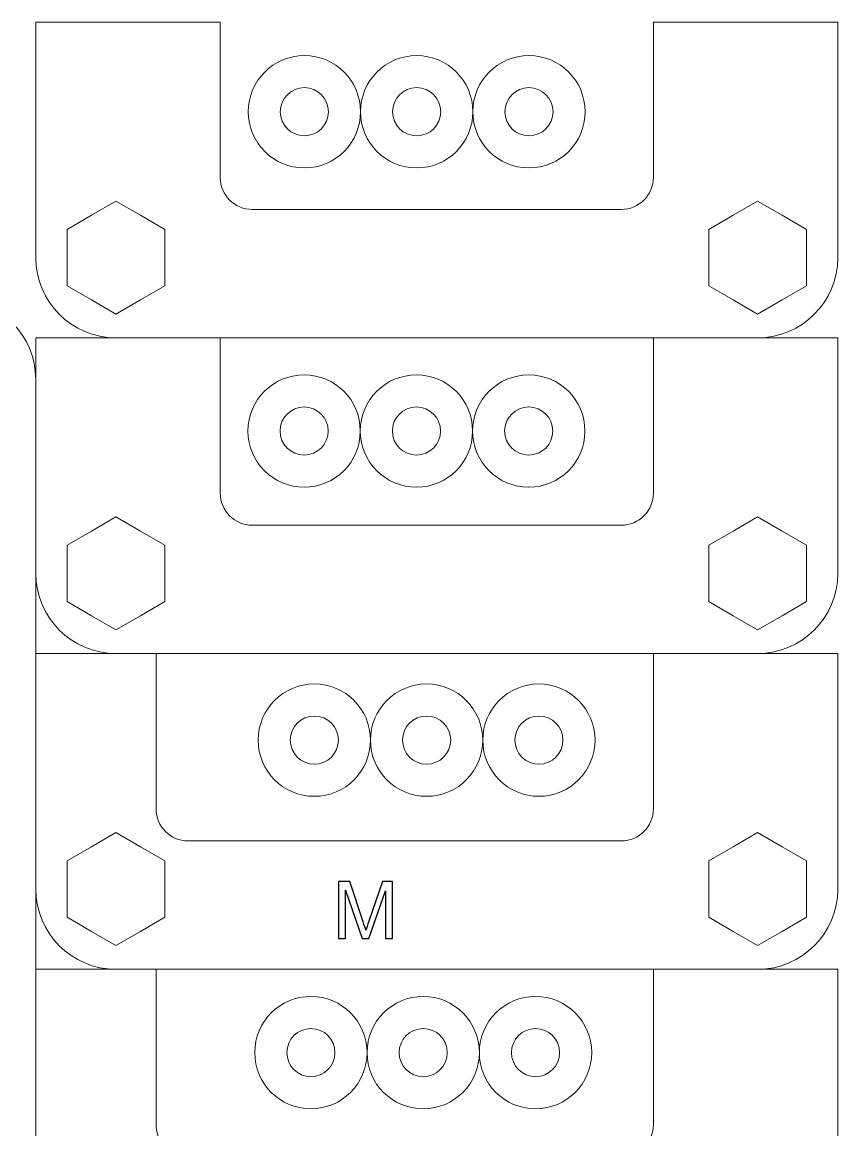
# Model space of a CAD drawing. Header units: millimetres. Extents: x -93 to 57, y 25 to 143.
# Drawn here: x 6.4 to 57.3, y 74 to 143.1 of the extents above; entities that cross this region are included whole.
import ezdxf

# ---------------------------------------------------------------- set-up
doc = ezdxf.new("R2010")
doc.units = ezdxf.units.MM
doc.header["$MEASUREMENT"] = 0
doc.layers.add('Layer 1', color=7, linetype='Continuous')

msp = doc.modelspace()

# ---------------------------------------------------------------- linework, layer by layer
at = {"layer": 'Layer 1', "color": 250, "lineweight": 20}
for points, knots in [([(18.7811, 133.4015), (18.7811, 133.4015), (18.7811, 143.0745), (18.7811, 143.0745), (18.7811, 143.0745), (18.7811, 143.0745), (7.2823, 143.0745), (7.2823, 143.0745), (7.2823, 143.0745), (7.2823, 143.0745), (7.2822, 143.0745), (7.2822, 143.0745), (7.2822, 143.0745), (7.2822, 143.0745), (7.2822, 128.4003), (7.2822, 128.4003), (7.2822, 128.4003), (7.2822, 125.65), (9.5324, 123.4), (12.2824, 123.4), (12.2824, 123.4), (12.2824, 123.4), (52.282, 123.4), (52.282, 123.4), (52.282, 123.4), (55.0319, 123.4), (57.2822, 125.6502), (57.2822, 128.4003), (57.2822, 128.4003), (57.2822, 128.4003), (57.2822, 143.0745), (57.2822, 143.0745), (57.2822, 143.0745), (57.2822, 143.0745), (45.7811, 143.0745), (45.7811, 143.0745), (45.7811, 143.0745), (45.7811, 143.0745), (45.7811, 133.4015), (45.7811, 133.4015), (45.7811, 133.4015), (45.7811, 133.4015), (45.7811, 133.4015), (45.7811, 133.4015), (45.7811, 133.4015), (45.7811, 132.2969), (44.8857, 131.4015), (43.7812, 131.4015), (43.7812, 131.4015), (43.7812, 131.4015), (22.7811, 131.4015), (22.7811, 131.4015), (22.7811, 131.4015), (22.7811, 131.4015), (20.781, 131.4015), (20.781, 131.4015), (20.781, 131.4015), (19.6765, 131.4015), (18.7811, 132.2969), (18.7811, 133.4015), (18.7811, 133.4015), (18.7811, 133.4015), (18.7811, 133.4015), (18.7811, 133.4015)], [0, 0, 0, 0, 0.0588235, 0.0588235, 0.0588235, 0.0588235, 0.1176471, 0.1176471, 0.1176471, 0.1176471, 0.1764706, 0.1764706, 0.1764706, 0.1764706, 0.2352941, 0.2352941, 0.2352941, 0.2352941, 0.2941176, 0.2941176, 0.2941176, 0.2941176, 0.3529412, 0.3529412, 0.3529412, 0.3529412, 0.4117647, 0.4117647, 0.4117647, 0.4117647, 0.4705882, 0.4705882, 0.4705882, 0.4705882, 0.5294118, 0.5294118, 0.5294118, 0.5294118, 0.5882353, 0.5882353, 0.5882353, 0.5882353, 0.6470588, 0.6470588, 0.6470588, 0.6470588, 0.7058824, 0.7058824, 0.7058824, 0.7058824, 0.7647059, 0.7647059, 0.7647059, 0.7647059, 0.8235294, 0.8235294, 0.8235294, 0.8235294, 0.8823529, 0.8823529, 0.8823529, 0.8823529, 1, 1, 1, 1]), ([(24.0279, 140.9925), (25.961, 140.9925), (27.5279, 139.4255), (27.5279, 137.4925), (27.5279, 137.4925), (27.5279, 135.5595), (25.961, 133.9925), (24.0279, 133.9925), (24.0279, 133.9925), (22.0948, 133.9925), (20.5279, 135.5595), (20.5279, 137.4925), (20.5279, 137.4925), (20.5279, 139.4255), (22.0948, 140.9925), (24.0279, 140.9925)], [0, 0, 0, 0, 0.2, 0.2, 0.2, 0.2, 0.4, 0.4, 0.4, 0.4, 0.6, 0.6, 0.6, 0.6, 1, 1, 1, 1]), ([(31.0279, 140.9925), (32.961, 140.9925), (34.5279, 139.4255), (34.5279, 137.4925), (34.5279, 137.4925), (34.5279, 135.5595), (32.961, 133.9925), (31.0279, 133.9925), (31.0279, 133.9925), (29.0948, 133.9925), (27.5279, 135.5595), (27.5279, 137.4925), (27.5279, 137.4925), (27.5279, 139.4255), (29.0948, 140.9925), (31.0279, 140.9925)], [0, 0, 0, 0, 0.2, 0.2, 0.2, 0.2, 0.4, 0.4, 0.4, 0.4, 0.6, 0.6, 0.6, 0.6, 1, 1, 1, 1]), ([(38.0279, 140.9925), (39.961, 140.9925), (41.5279, 139.4255), (41.5279, 137.4925), (41.5279, 137.4925), (41.5279, 135.5595), (39.961, 133.9925), (38.0279, 133.9925), (38.0279, 133.9925), (36.0948, 133.9925), (34.5279, 135.5595), (34.5279, 137.4925), (34.5279, 137.4925), (34.5279, 139.4255), (36.0948, 140.9925), (38.0279, 140.9925)], [0, 0, 0, 0, 0.2, 0.2, 0.2, 0.2, 0.4, 0.4, 0.4, 0.4, 0.6, 0.6, 0.6, 0.6, 1, 1, 1, 1]), ([(24.0279, 138.9925), (24.8563, 138.9925), (25.5279, 138.3209), (25.5279, 137.4925), (25.5279, 137.4925), (25.5279, 136.6641), (24.8563, 135.9925), (24.0279, 135.9925), (24.0279, 135.9925), (23.1995, 135.9925), (22.5279, 136.6641), (22.5279, 137.4925), (22.5279, 137.4925), (22.5279, 138.3209), (23.1995, 138.9925), (24.0279, 138.9925)], [0, 0, 0, 0, 0.2, 0.2, 0.2, 0.2, 0.4, 0.4, 0.4, 0.4, 0.6, 0.6, 0.6, 0.6, 1, 1, 1, 1]), ([(31.0279, 138.9925), (31.8563, 138.9925), (32.5279, 138.3209), (32.5279, 137.4925), (32.5279, 137.4925), (32.5279, 136.6641), (31.8563, 135.9925), (31.0279, 135.9925), (31.0279, 135.9925), (30.1995, 135.9925), (29.5279, 136.6641), (29.5279, 137.4925), (29.5279, 137.4925), (29.5279, 138.3209), (30.1995, 138.9925), (31.0279, 138.9925)], [0, 0, 0, 0, 0.2, 0.2, 0.2, 0.2, 0.4, 0.4, 0.4, 0.4, 0.6, 0.6, 0.6, 0.6, 1, 1, 1, 1]), ([(38.0279, 138.9925), (38.8563, 138.9925), (39.5279, 138.3209), (39.5279, 137.4925), (39.5279, 137.4925), (39.5279, 136.6641), (38.8563, 135.9925), (38.0279, 135.9925), (38.0279, 135.9925), (37.1995, 135.9925), (36.5279, 136.6641), (36.5279, 137.4925), (36.5279, 137.4925), (36.5279, 138.3209), (37.1995, 138.9925), (38.0279, 138.9925)], [0, 0, 0, 0, 0.2, 0.2, 0.2, 0.2, 0.4, 0.4, 0.4, 0.4, 0.6, 0.6, 0.6, 0.6, 1, 1, 1, 1]), ([(2.2824, 129.818), (2.2824, 126.6165), (2.282, 125.8159), (2.282, 125.8159), (2.282, 125.8159), (5.0321, 125.8154), (7.2822, 123.5657), (7.2822, 120.8156), (7.2822, 120.8156), (7.2822, 120.8156), (7.2822, 30.8176), (7.2822, 30.8176), (7.2822, 30.8176), (7.2822, 28.0674), (5.032, 25.8173), (2.282, 25.8173), (2.282, 25.8173), (2.282, 25.8173), (-37.7176, 25.8173), (-37.7176, 25.8173), (-37.7176, 25.8173), (-40.4676, 25.8173), (-42.7178, 28.0673), (-42.7178, 30.8176), (-42.7178, 30.8176), (-42.7178, 30.8176), (-42.7178, 120.8156), (-42.7178, 120.8156), (-42.7178, 120.8156), (-42.7178, 123.5659), (-40.4677, 125.8159), (-37.7176, 125.8159), (-37.7176, 125.8159), (-37.638, 125.8159), (-37.7176, 124.5996), (-37.7176, 132.9852), (-37.7176, 132.9852), (-37.7176, 134.5422), (-36.6045, 135.8158), (-35.244, 135.8159), (-35.244, 135.8159), (-35.244, 135.8159), (-0.1911, 135.818), (-0.1911, 135.818), (-0.1911, 135.818), (1.1694, 135.8181), (2.2824, 134.5438), (2.2824, 132.9873), (2.2824, 132.9873), (2.2824, 131.9309), (2.2824, 130.8744), (2.2824, 129.818)], [0, 0, 0, 0, 0.0714286, 0.0714286, 0.0714286, 0.0714286, 0.1428571, 0.1428571, 0.1428571, 0.1428571, 0.2142857, 0.2142857, 0.2142857, 0.2142857, 0.2857143, 0.2857143, 0.2857143, 0.2857143, 0.3571429, 0.3571429, 0.3571429, 0.3571429, 0.4285714, 0.4285714, 0.4285714, 0.4285714, 0.5, 0.5, 0.5, 0.5, 0.5714286, 0.5714286, 0.5714286, 0.5714286, 0.6428571, 0.6428571, 0.6428571, 0.6428571, 0.7142857, 0.7142857, 0.7142857, 0.7142857, 0.7857143, 0.7857143, 0.7857143, 0.7857143, 0.8571429, 0.8571429, 0.8571429, 0.8571429, 1, 1, 1, 1]), ([(12.2823, 131.919), (12.2823, 131.919), (13.8062, 131.0393), (13.8062, 131.0393), (13.8062, 131.0393), (13.8062, 131.0393), (15.3299, 130.1595), (15.3299, 130.1595), (15.3299, 130.1595), (15.3299, 130.1595), (15.3299, 128.4), (15.3299, 128.4), (15.3299, 128.4), (15.3299, 128.4), (15.3299, 126.6405), (15.3299, 126.6405), (15.3299, 126.6405), (15.3299, 126.6405), (13.8062, 125.7607), (13.8062, 125.7607), (13.8062, 125.7607), (13.8062, 125.7607), (12.2823, 124.881), (12.2823, 124.881), (12.2823, 124.881), (12.2823, 124.881), (10.7584, 125.7607), (10.7584, 125.7607), (10.7584, 125.7607), (10.7584, 125.7607), (9.2347, 126.6405), (9.2347, 126.6405), (9.2347, 126.6405), (9.2347, 126.6405), (9.2347, 128.4), (9.2347, 128.4), (9.2347, 128.4), (9.2347, 128.4), (9.2347, 130.1595), (9.2347, 130.1595), (9.2347, 130.1595), (9.2347, 130.1595), (10.7584, 131.0393), (10.7584, 131.0393), (10.7584, 131.0393), (10.7584, 131.0393), (12.2823, 131.919), (12.2823, 131.919)], [0, 0, 0, 0, 0.0769231, 0.0769231, 0.0769231, 0.0769231, 0.1538462, 0.1538462, 0.1538462, 0.1538462, 0.2307692, 0.2307692, 0.2307692, 0.2307692, 0.3076923, 0.3076923, 0.3076923, 0.3076923, 0.3846154, 0.3846154, 0.3846154, 0.3846154, 0.4615385, 0.4615385, 0.4615385, 0.4615385, 0.5384615, 0.5384615, 0.5384615, 0.5384615, 0.6153846, 0.6153846, 0.6153846, 0.6153846, 0.6923077, 0.6923077, 0.6923077, 0.6923077, 0.7692308, 0.7692308, 0.7692308, 0.7692308, 0.8461538, 0.8461538, 0.8461538, 0.8461538, 1, 1, 1, 1]), ([(52.2822, 131.919), (52.2822, 131.919), (53.8061, 131.0393), (53.8061, 131.0393), (53.8061, 131.0393), (53.8061, 131.0393), (55.3298, 130.1595), (55.3298, 130.1595), (55.3298, 130.1595), (55.3298, 130.1595), (55.3298, 128.4), (55.3298, 128.4), (55.3298, 128.4), (55.3298, 128.4), (55.3298, 126.6405), (55.3298, 126.6405), (55.3298, 126.6405), (55.3298, 126.6405), (53.8061, 125.7607), (53.8061, 125.7607), (53.8061, 125.7607), (53.8061, 125.7607), (52.2822, 124.881), (52.2822, 124.881), (52.2822, 124.881), (52.2822, 124.881), (50.7583, 125.7607), (50.7583, 125.7607), (50.7583, 125.7607), (50.7583, 125.7607), (49.2346, 126.6405), (49.2346, 126.6405), (49.2346, 126.6405), (49.2346, 126.6405), (49.2346, 128.4), (49.2346, 128.4), (49.2346, 128.4), (49.2346, 128.4), (49.2346, 130.1595), (49.2346, 130.1595), (49.2346, 130.1595), (49.2346, 130.1595), (50.7583, 131.0393), (50.7583, 131.0393), (50.7583, 131.0393), (50.7583, 131.0393), (52.2822, 131.919), (52.2822, 131.919)], [0, 0, 0, 0, 0.0769231, 0.0769231, 0.0769231, 0.0769231, 0.1538462, 0.1538462, 0.1538462, 0.1538462, 0.2307692, 0.2307692, 0.2307692, 0.2307692, 0.3076923, 0.3076923, 0.3076923, 0.3076923, 0.3846154, 0.3846154, 0.3846154, 0.3846154, 0.4615385, 0.4615385, 0.4615385, 0.4615385, 0.5384615, 0.5384615, 0.5384615, 0.5384615, 0.6153846, 0.6153846, 0.6153846, 0.6153846, 0.6923077, 0.6923077, 0.6923077, 0.6923077, 0.7692308, 0.7692308, 0.7692308, 0.7692308, 0.8461538, 0.8461538, 0.8461538, 0.8461538, 1, 1, 1, 1]), ([(18.7811, 113.727), (18.7811, 113.727), (18.7811, 123.4), (18.7811, 123.4), (18.7811, 123.4), (18.7811, 123.4), (7.2823, 123.4), (7.2823, 123.4), (7.2823, 123.4), (7.2823, 123.4), (7.2822, 123.4), (7.2822, 123.4), (7.2822, 123.4), (7.2822, 123.4), (7.2822, 108.7258), (7.2822, 108.7258), (7.2822, 108.7258), (7.2822, 105.9755), (9.5324, 103.7255), (12.2824, 103.7255), (12.2824, 103.7255), (12.2824, 103.7255), (52.282, 103.7255), (52.282, 103.7255), (52.282, 103.7255), (55.0319, 103.7255), (57.2822, 105.9757), (57.2822, 108.7258), (57.2822, 108.7258), (57.2822, 108.7258), (57.2822, 123.4), (57.2822, 123.4), (57.2822, 123.4), (57.2822, 123.4), (45.7811, 123.4), (45.7811, 123.4), (45.7811, 123.4), (45.7811, 123.4), (45.7811, 113.727), (45.7811, 113.727), (45.7811, 113.727), (45.7811, 113.727), (45.7811, 113.727), (45.7811, 113.727), (45.7811, 113.727), (45.7811, 112.6224), (44.8857, 111.727), (43.7812, 111.727), (43.7812, 111.727), (43.7812, 111.727), (22.7811, 111.727), (22.7811, 111.727), (22.7811, 111.727), (22.7811, 111.727), (20.781, 111.727), (20.781, 111.727), (20.781, 111.727), (19.6765, 111.727), (18.7811, 112.6224), (18.7811, 113.727), (18.7811, 113.727), (18.7811, 113.727), (18.7811, 113.727), (18.7811, 113.727)], [0, 0, 0, 0, 0.0588235, 0.0588235, 0.0588235, 0.0588235, 0.1176471, 0.1176471, 0.1176471, 0.1176471, 0.1764706, 0.1764706, 0.1764706, 0.1764706, 0.2352941, 0.2352941, 0.2352941, 0.2352941, 0.2941176, 0.2941176, 0.2941176, 0.2941176, 0.3529412, 0.3529412, 0.3529412, 0.3529412, 0.4117647, 0.4117647, 0.4117647, 0.4117647, 0.4705882, 0.4705882, 0.4705882, 0.4705882, 0.5294118, 0.5294118, 0.5294118, 0.5294118, 0.5882353, 0.5882353, 0.5882353, 0.5882353, 0.6470588, 0.6470588, 0.6470588, 0.6470588, 0.7058824, 0.7058824, 0.7058824, 0.7058824, 0.7647059, 0.7647059, 0.7647059, 0.7647059, 0.8235294, 0.8235294, 0.8235294, 0.8235294, 0.8823529, 0.8823529, 0.8823529, 0.8823529, 1, 1, 1, 1]), ([(24.013, 121.0956), (25.9461, 121.0956), (27.513, 119.5286), (27.513, 117.5956), (27.513, 117.5956), (27.513, 115.6626), (25.9461, 114.0956), (24.013, 114.0956), (24.013, 114.0956), (22.0799, 114.0956), (20.513, 115.6626), (20.513, 117.5956), (20.513, 117.5956), (20.513, 119.5286), (22.0799, 121.0956), (24.013, 121.0956)], [0, 0, 0, 0, 0.2, 0.2, 0.2, 0.2, 0.4, 0.4, 0.4, 0.4, 0.6, 0.6, 0.6, 0.6, 1, 1, 1, 1]), ([(31.013, 121.0956), (32.9461, 121.0956), (34.513, 119.5286), (34.513, 117.5956), (34.513, 117.5956), (34.513, 115.6626), (32.9461, 114.0956), (31.013, 114.0956), (31.013, 114.0956), (29.0799, 114.0956), (27.513, 115.6626), (27.513, 117.5956), (27.513, 117.5956), (27.513, 119.5286), (29.0799, 121.0956), (31.013, 121.0956)], [0, 0, 0, 0, 0.2, 0.2, 0.2, 0.2, 0.4, 0.4, 0.4, 0.4, 0.6, 0.6, 0.6, 0.6, 1, 1, 1, 1]), ([(38.013, 121.0956), (39.9461, 121.0956), (41.513, 119.5286), (41.513, 117.5956), (41.513, 117.5956), (41.513, 115.6626), (39.9461, 114.0956), (38.013, 114.0956), (38.013, 114.0956), (36.0799, 114.0956), (34.513, 115.6626), (34.513, 117.5956), (34.513, 117.5956), (34.513, 119.5286), (36.0799, 121.0956), (38.013, 121.0956)], [0, 0, 0, 0, 0.2, 0.2, 0.2, 0.2, 0.4, 0.4, 0.4, 0.4, 0.6, 0.6, 0.6, 0.6, 1, 1, 1, 1]), ([(24.013, 119.0956), (24.8414, 119.0956), (25.513, 118.424), (25.513, 117.5956), (25.513, 117.5956), (25.513, 116.7672), (24.8414, 116.0956), (24.013, 116.0956), (24.013, 116.0956), (23.1846, 116.0956), (22.513, 116.7672), (22.513, 117.5956), (22.513, 117.5956), (22.513, 118.424), (23.1846, 119.0956), (24.013, 119.0956)], [0, 0, 0, 0, 0.2, 0.2, 0.2, 0.2, 0.4, 0.4, 0.4, 0.4, 0.6, 0.6, 0.6, 0.6, 1, 1, 1, 1]), ([(31.013, 119.0956), (31.8414, 119.0956), (32.513, 118.424), (32.513, 117.5956), (32.513, 117.5956), (32.513, 116.7672), (31.8414, 116.0956), (31.013, 116.0956), (31.013, 116.0956), (30.1846, 116.0956), (29.513, 116.7672), (29.513, 117.5956), (29.513, 117.5956), (29.513, 118.424), (30.1846, 119.0956), (31.013, 119.0956)], [0, 0, 0, 0, 0.2, 0.2, 0.2, 0.2, 0.4, 0.4, 0.4, 0.4, 0.6, 0.6, 0.6, 0.6, 1, 1, 1, 1]), ([(38.013, 119.0956), (38.8414, 119.0956), (39.513, 118.424), (39.513, 117.5956), (39.513, 117.5956), (39.513, 116.7672), (38.8414, 116.0956), (38.013, 116.0956), (38.013, 116.0956), (37.1846, 116.0956), (36.513, 116.7672), (36.513, 117.5956), (36.513, 117.5956), (36.513, 118.424), (37.1846, 119.0956), (38.013, 119.0956)], [0, 0, 0, 0, 0.2, 0.2, 0.2, 0.2, 0.4, 0.4, 0.4, 0.4, 0.6, 0.6, 0.6, 0.6, 1, 1, 1, 1]), ([(12.2823, 112.2445), (12.2823, 112.2445), (13.8062, 111.3648), (13.8062, 111.3648), (13.8062, 111.3648), (13.8062, 111.3648), (15.3299, 110.485), (15.3299, 110.485), (15.3299, 110.485), (15.3299, 110.485), (15.3299, 108.7255), (15.3299, 108.7255), (15.3299, 108.7255), (15.3299, 108.7255), (15.3299, 106.966), (15.3299, 106.966), (15.3299, 106.966), (15.3299, 106.966), (13.8062, 106.0862), (13.8062, 106.0862), (13.8062, 106.0862), (13.8062, 106.0862), (12.2823, 105.2065), (12.2823, 105.2065), (12.2823, 105.2065), (12.2823, 105.2065), (10.7584, 106.0862), (10.7584, 106.0862), (10.7584, 106.0862), (10.7584, 106.0862), (9.2347, 106.966), (9.2347, 106.966), (9.2347, 106.966), (9.2347, 106.966), (9.2347, 108.7255), (9.2347, 108.7255), (9.2347, 108.7255), (9.2347, 108.7255), (9.2347, 110.485), (9.2347, 110.485), (9.2347, 110.485), (9.2347, 110.485), (10.7584, 111.3648), (10.7584, 111.3648), (10.7584, 111.3648), (10.7584, 111.3648), (12.2823, 112.2445), (12.2823, 112.2445)], [0, 0, 0, 0, 0.0769231, 0.0769231, 0.0769231, 0.0769231, 0.1538462, 0.1538462, 0.1538462, 0.1538462, 0.2307692, 0.2307692, 0.2307692, 0.2307692, 0.3076923, 0.3076923, 0.3076923, 0.3076923, 0.3846154, 0.3846154, 0.3846154, 0.3846154, 0.4615385, 0.4615385, 0.4615385, 0.4615385, 0.5384615, 0.5384615, 0.5384615, 0.5384615, 0.6153846, 0.6153846, 0.6153846, 0.6153846, 0.6923077, 0.6923077, 0.6923077, 0.6923077, 0.7692308, 0.7692308, 0.7692308, 0.7692308, 0.8461538, 0.8461538, 0.8461538, 0.8461538, 1, 1, 1, 1]), ([(52.2822, 112.2445), (52.2822, 112.2445), (53.8061, 111.3648), (53.8061, 111.3648), (53.8061, 111.3648), (53.8061, 111.3648), (55.3298, 110.485), (55.3298, 110.485), (55.3298, 110.485), (55.3298, 110.485), (55.3298, 108.7255), (55.3298, 108.7255), (55.3298, 108.7255), (55.3298, 108.7255), (55.3298, 106.966), (55.3298, 106.966), (55.3298, 106.966), (55.3298, 106.966), (53.8061, 106.0862), (53.8061, 106.0862), (53.8061, 106.0862), (53.8061, 106.0862), (52.2822, 105.2065), (52.2822, 105.2065), (52.2822, 105.2065), (52.2822, 105.2065), (50.7583, 106.0862), (50.7583, 106.0862), (50.7583, 106.0862), (50.7583, 106.0862), (49.2346, 106.966), (49.2346, 106.966), (49.2346, 106.966), (49.2346, 106.966), (49.2346, 108.7255), (49.2346, 108.7255), (49.2346, 108.7255), (49.2346, 108.7255), (49.2346, 110.485), (49.2346, 110.485), (49.2346, 110.485), (49.2346, 110.485), (50.7583, 111.3648), (50.7583, 111.3648), (50.7583, 111.3648), (50.7583, 111.3648), (52.2822, 112.2445), (52.2822, 112.2445)], [0, 0, 0, 0, 0.0769231, 0.0769231, 0.0769231, 0.0769231, 0.1538462, 0.1538462, 0.1538462, 0.1538462, 0.2307692, 0.2307692, 0.2307692, 0.2307692, 0.3076923, 0.3076923, 0.3076923, 0.3076923, 0.3846154, 0.3846154, 0.3846154, 0.3846154, 0.4615385, 0.4615385, 0.4615385, 0.4615385, 0.5384615, 0.5384615, 0.5384615, 0.5384615, 0.6153846, 0.6153846, 0.6153846, 0.6153846, 0.6923077, 0.6923077, 0.6923077, 0.6923077, 0.7692308, 0.7692308, 0.7692308, 0.7692308, 0.8461538, 0.8461538, 0.8461538, 0.8461538, 1, 1, 1, 1]), ([(14.7811, 94.0525), (14.7811, 94.0525), (14.7811, 103.7255), (14.7811, 103.7255), (14.7811, 103.7255), (14.7811, 103.7255), (7.2823, 103.7255), (7.2823, 103.7255), (7.2823, 103.7255), (7.2823, 103.7255), (7.2822, 103.7255), (7.2822, 103.7255), (7.2822, 103.7255), (7.2822, 103.7255), (7.2822, 89.0513), (7.2822, 89.0513), (7.2822, 89.0513), (7.2822, 86.301), (9.5324, 84.051), (12.2824, 84.051), (12.2824, 84.051), (12.2824, 84.051), (52.282, 84.051), (52.282, 84.051), (52.282, 84.051), (55.0319, 84.051), (57.2822, 86.3012), (57.2822, 89.0513), (57.2822, 89.0513), (57.2822, 89.0513), (57.2822, 103.7255), (57.2822, 103.7255), (57.2822, 103.7255), (57.2822, 103.7255), (45.7811, 103.7255), (45.7811, 103.7255), (45.7811, 103.7255), (45.7811, 103.7255), (45.7811, 94.0525), (45.7811, 94.0525), (45.7811, 94.0525), (45.7811, 94.0525), (45.7811, 94.0525), (45.7811, 94.0525), (45.7811, 94.0525), (45.7811, 92.9479), (44.8857, 92.0525), (43.7812, 92.0525), (43.7812, 92.0525), (43.7812, 92.0525), (18.7811, 92.0525), (18.7811, 92.0525), (18.7811, 92.0525), (18.7811, 92.0525), (16.781, 92.0525), (16.781, 92.0525), (16.781, 92.0525), (15.6765, 92.0525), (14.7811, 92.9479), (14.7811, 94.0525), (14.7811, 94.0525), (14.7811, 94.0525), (14.7811, 94.0525), (14.7811, 94.0525)], [0, 0, 0, 0, 0.0588235, 0.0588235, 0.0588235, 0.0588235, 0.1176471, 0.1176471, 0.1176471, 0.1176471, 0.1764706, 0.1764706, 0.1764706, 0.1764706, 0.2352941, 0.2352941, 0.2352941, 0.2352941, 0.2941176, 0.2941176, 0.2941176, 0.2941176, 0.3529412, 0.3529412, 0.3529412, 0.3529412, 0.4117647, 0.4117647, 0.4117647, 0.4117647, 0.4705882, 0.4705882, 0.4705882, 0.4705882, 0.5294118, 0.5294118, 0.5294118, 0.5294118, 0.5882353, 0.5882353, 0.5882353, 0.5882353, 0.6470588, 0.6470588, 0.6470588, 0.6470588, 0.7058824, 0.7058824, 0.7058824, 0.7058824, 0.7647059, 0.7647059, 0.7647059, 0.7647059, 0.8235294, 0.8235294, 0.8235294, 0.8235294, 0.8823529, 0.8823529, 0.8823529, 0.8823529, 1, 1, 1, 1]), ([(24.648, 101.834), (26.5811, 101.834), (28.148, 100.267), (28.148, 98.334), (28.148, 98.334), (28.148, 96.401), (26.5811, 94.834), (24.648, 94.834), (24.648, 94.834), (22.7149, 94.834), (21.148, 96.401), (21.148, 98.334), (21.148, 98.334), (21.148, 100.267), (22.7149, 101.834), (24.648, 101.834)], [0, 0, 0, 0, 0.2, 0.2, 0.2, 0.2, 0.4, 0.4, 0.4, 0.4, 0.6, 0.6, 0.6, 0.6, 1, 1, 1, 1]), ([(31.648, 101.834), (33.5811, 101.834), (35.148, 100.267), (35.148, 98.334), (35.148, 98.334), (35.148, 96.401), (33.5811, 94.834), (31.648, 94.834), (31.648, 94.834), (29.7149, 94.834), (28.148, 96.401), (28.148, 98.334), (28.148, 98.334), (28.148, 100.267), (29.7149, 101.834), (31.648, 101.834)], [0, 0, 0, 0, 0.2, 0.2, 0.2, 0.2, 0.4, 0.4, 0.4, 0.4, 0.6, 0.6, 0.6, 0.6, 1, 1, 1, 1]), ([(38.648, 101.834), (40.5811, 101.834), (42.148, 100.267), (42.148, 98.334), (42.148, 98.334), (42.148, 96.401), (40.5811, 94.834), (38.648, 94.834), (38.648, 94.834), (36.7149, 94.834), (35.148, 96.401), (35.148, 98.334), (35.148, 98.334), (35.148, 100.267), (36.7149, 101.834), (38.648, 101.834)], [0, 0, 0, 0, 0.2, 0.2, 0.2, 0.2, 0.4, 0.4, 0.4, 0.4, 0.6, 0.6, 0.6, 0.6, 1, 1, 1, 1]), ([(24.648, 99.834), (25.4764, 99.834), (26.148, 99.1624), (26.148, 98.334), (26.148, 98.334), (26.148, 97.5056), (25.4764, 96.834), (24.648, 96.834), (24.648, 96.834), (23.8196, 96.834), (23.148, 97.5056), (23.148, 98.334), (23.148, 98.334), (23.148, 99.1624), (23.8196, 99.834), (24.648, 99.834)], [0, 0, 0, 0, 0.2, 0.2, 0.2, 0.2, 0.4, 0.4, 0.4, 0.4, 0.6, 0.6, 0.6, 0.6, 1, 1, 1, 1]), ([(31.648, 99.834), (32.4764, 99.834), (33.148, 99.1624), (33.148, 98.334), (33.148, 98.334), (33.148, 97.5056), (32.4764, 96.834), (31.648, 96.834), (31.648, 96.834), (30.8196, 96.834), (30.148, 97.5056), (30.148, 98.334), (30.148, 98.334), (30.148, 99.1624), (30.8196, 99.834), (31.648, 99.834)], [0, 0, 0, 0, 0.2, 0.2, 0.2, 0.2, 0.4, 0.4, 0.4, 0.4, 0.6, 0.6, 0.6, 0.6, 1, 1, 1, 1]), ([(38.648, 99.834), (39.4764, 99.834), (40.148, 99.1624), (40.148, 98.334), (40.148, 98.334), (40.148, 97.5056), (39.4764, 96.834), (38.648, 96.834), (38.648, 96.834), (37.8196, 96.834), (37.148, 97.5056), (37.148, 98.334), (37.148, 98.334), (37.148, 99.1624), (37.8196, 99.834), (38.648, 99.834)], [0, 0, 0, 0, 0.2, 0.2, 0.2, 0.2, 0.4, 0.4, 0.4, 0.4, 0.6, 0.6, 0.6, 0.6, 1, 1, 1, 1]), ([(12.2823, 92.57), (12.2823, 92.57), (13.8062, 91.6903), (13.8062, 91.6903), (13.8062, 91.6903), (13.8062, 91.6903), (15.3299, 90.8105), (15.3299, 90.8105), (15.3299, 90.8105), (15.3299, 90.8105), (15.3299, 89.051), (15.3299, 89.051), (15.3299, 89.051), (15.3299, 89.051), (15.3299, 87.2915), (15.3299, 87.2915), (15.3299, 87.2915), (15.3299, 87.2915), (13.8062, 86.4117), (13.8062, 86.4117), (13.8062, 86.4117), (13.8062, 86.4117), (12.2823, 85.532), (12.2823, 85.532), (12.2823, 85.532), (12.2823, 85.532), (10.7584, 86.4117), (10.7584, 86.4117), (10.7584, 86.4117), (10.7584, 86.4117), (9.2347, 87.2915), (9.2347, 87.2915), (9.2347, 87.2915), (9.2347, 87.2915), (9.2347, 89.051), (9.2347, 89.051), (9.2347, 89.051), (9.2347, 89.051), (9.2347, 90.8105), (9.2347, 90.8105), (9.2347, 90.8105), (9.2347, 90.8105), (10.7584, 91.6903), (10.7584, 91.6903), (10.7584, 91.6903), (10.7584, 91.6903), (12.2823, 92.57), (12.2823, 92.57)], [0, 0, 0, 0, 0.0769231, 0.0769231, 0.0769231, 0.0769231, 0.1538462, 0.1538462, 0.1538462, 0.1538462, 0.2307692, 0.2307692, 0.2307692, 0.2307692, 0.3076923, 0.3076923, 0.3076923, 0.3076923, 0.3846154, 0.3846154, 0.3846154, 0.3846154, 0.4615385, 0.4615385, 0.4615385, 0.4615385, 0.5384615, 0.5384615, 0.5384615, 0.5384615, 0.6153846, 0.6153846, 0.6153846, 0.6153846, 0.6923077, 0.6923077, 0.6923077, 0.6923077, 0.7692308, 0.7692308, 0.7692308, 0.7692308, 0.8461538, 0.8461538, 0.8461538, 0.8461538, 1, 1, 1, 1]), ([(52.2822, 92.57), (52.2822, 92.57), (53.8061, 91.6903), (53.8061, 91.6903), (53.8061, 91.6903), (53.8061, 91.6903), (55.3298, 90.8105), (55.3298, 90.8105), (55.3298, 90.8105), (55.3298, 90.8105), (55.3298, 89.051), (55.3298, 89.051), (55.3298, 89.051), (55.3298, 89.051), (55.3298, 87.2915), (55.3298, 87.2915), (55.3298, 87.2915), (55.3298, 87.2915), (53.8061, 86.4117), (53.8061, 86.4117), (53.8061, 86.4117), (53.8061, 86.4117), (52.2822, 85.532), (52.2822, 85.532), (52.2822, 85.532), (52.2822, 85.532), (50.7583, 86.4117), (50.7583, 86.4117), (50.7583, 86.4117), (50.7583, 86.4117), (49.2346, 87.2915), (49.2346, 87.2915), (49.2346, 87.2915), (49.2346, 87.2915), (49.2346, 89.051), (49.2346, 89.051), (49.2346, 89.051), (49.2346, 89.051), (49.2346, 90.8105), (49.2346, 90.8105), (49.2346, 90.8105), (49.2346, 90.8105), (50.7583, 91.6903), (50.7583, 91.6903), (50.7583, 91.6903), (50.7583, 91.6903), (52.2822, 92.57), (52.2822, 92.57)], [0, 0, 0, 0, 0.0769231, 0.0769231, 0.0769231, 0.0769231, 0.1538462, 0.1538462, 0.1538462, 0.1538462, 0.2307692, 0.2307692, 0.2307692, 0.2307692, 0.3076923, 0.3076923, 0.3076923, 0.3076923, 0.3846154, 0.3846154, 0.3846154, 0.3846154, 0.4615385, 0.4615385, 0.4615385, 0.4615385, 0.5384615, 0.5384615, 0.5384615, 0.5384615, 0.6153846, 0.6153846, 0.6153846, 0.6153846, 0.6923077, 0.6923077, 0.6923077, 0.6923077, 0.7692308, 0.7692308, 0.7692308, 0.7692308, 0.8461538, 0.8461538, 0.8461538, 0.8461538, 1, 1, 1, 1]), ([(14.7811, 74.378), (14.7811, 74.378), (14.7811, 84.051), (14.7811, 84.051), (14.7811, 84.051), (14.7811, 84.051), (7.2823, 84.051), (7.2823, 84.051), (7.2823, 84.051), (7.2823, 84.051), (7.2822, 84.051), (7.2822, 84.051), (7.2822, 84.051), (7.2822, 84.051), (7.2822, 69.3768), (7.2822, 69.3768), (7.2822, 69.3768), (7.2822, 66.6265), (9.5324, 64.3765), (12.2824, 64.3765), (12.2824, 64.3765), (12.2824, 64.3765), (52.282, 64.3765), (52.282, 64.3765), (52.282, 64.3765), (55.0319, 64.3765), (57.2822, 66.6267), (57.2822, 69.3768), (57.2822, 69.3768), (57.2822, 69.3768), (57.2822, 84.051), (57.2822, 84.051), (57.2822, 84.051), (57.2822, 84.051), (45.7811, 84.051), (45.7811, 84.051), (45.7811, 84.051), (45.7811, 84.051), (45.7811, 74.378), (45.7811, 74.378), (45.7811, 74.378), (45.7811, 74.378), (45.7811, 74.378), (45.7811, 74.378), (45.7811, 74.378), (45.7811, 73.2734), (44.8857, 72.378), (43.7812, 72.378), (43.7812, 72.378), (43.7812, 72.378), (18.7811, 72.378), (18.7811, 72.378), (18.7811, 72.378), (18.7811, 72.378), (16.781, 72.378), (16.781, 72.378), (16.781, 72.378), (15.6765, 72.378), (14.7811, 73.2734), (14.7811, 74.378), (14.7811, 74.378), (14.7811, 74.378), (14.7811, 74.378), (14.7811, 74.378)], [0, 0, 0, 0, 0.0588235, 0.0588235, 0.0588235, 0.0588235, 0.1176471, 0.1176471, 0.1176471, 0.1176471, 0.1764706, 0.1764706, 0.1764706, 0.1764706, 0.2352941, 0.2352941, 0.2352941, 0.2352941, 0.2941176, 0.2941176, 0.2941176, 0.2941176, 0.3529412, 0.3529412, 0.3529412, 0.3529412, 0.4117647, 0.4117647, 0.4117647, 0.4117647, 0.4705882, 0.4705882, 0.4705882, 0.4705882, 0.5294118, 0.5294118, 0.5294118, 0.5294118, 0.5882353, 0.5882353, 0.5882353, 0.5882353, 0.6470588, 0.6470588, 0.6470588, 0.6470588, 0.7058824, 0.7058824, 0.7058824, 0.7058824, 0.7647059, 0.7647059, 0.7647059, 0.7647059, 0.8235294, 0.8235294, 0.8235294, 0.8235294, 0.8823529, 0.8823529, 0.8823529, 0.8823529, 1, 1, 1, 1]), ([(24.4364, 82.3606), (26.3695, 82.3606), (27.9364, 80.7936), (27.9364, 78.8606), (27.9364, 78.8606), (27.9364, 76.9276), (26.3695, 75.3606), (24.4364, 75.3606), (24.4364, 75.3606), (22.5033, 75.3606), (20.9364, 76.9276), (20.9364, 78.8606), (20.9364, 78.8606), (20.9364, 80.7936), (22.5033, 82.3606), (24.4364, 82.3606)], [0, 0, 0, 0, 0.2, 0.2, 0.2, 0.2, 0.4, 0.4, 0.4, 0.4, 0.6, 0.6, 0.6, 0.6, 1, 1, 1, 1]), ([(31.4364, 82.3606), (33.3695, 82.3606), (34.9364, 80.7936), (34.9364, 78.8606), (34.9364, 78.8606), (34.9364, 76.9276), (33.3695, 75.3606), (31.4364, 75.3606), (31.4364, 75.3606), (29.5033, 75.3606), (27.9364, 76.9276), (27.9364, 78.8606), (27.9364, 78.8606), (27.9364, 80.7936), (29.5033, 82.3606), (31.4364, 82.3606)], [0, 0, 0, 0, 0.2, 0.2, 0.2, 0.2, 0.4, 0.4, 0.4, 0.4, 0.6, 0.6, 0.6, 0.6, 1, 1, 1, 1]), ([(38.4364, 82.3606), (40.3695, 82.3606), (41.9364, 80.7936), (41.9364, 78.8606), (41.9364, 78.8606), (41.9364, 76.9276), (40.3695, 75.3606), (38.4364, 75.3606), (38.4364, 75.3606), (36.5033, 75.3606), (34.9364, 76.9276), (34.9364, 78.8606), (34.9364, 78.8606), (34.9364, 80.7936), (36.5033, 82.3606), (38.4364, 82.3606)], [0, 0, 0, 0, 0.2, 0.2, 0.2, 0.2, 0.4, 0.4, 0.4, 0.4, 0.6, 0.6, 0.6, 0.6, 1, 1, 1, 1]), ([(24.4364, 80.3606), (25.2648, 80.3606), (25.9364, 79.689), (25.9364, 78.8606), (25.9364, 78.8606), (25.9364, 78.0322), (25.2648, 77.3606), (24.4364, 77.3606), (24.4364, 77.3606), (23.608, 77.3606), (22.9364, 78.0322), (22.9364, 78.8606), (22.9364, 78.8606), (22.9364, 79.689), (23.608, 80.3606), (24.4364, 80.3606)], [0, 0, 0, 0, 0.2, 0.2, 0.2, 0.2, 0.4, 0.4, 0.4, 0.4, 0.6, 0.6, 0.6, 0.6, 1, 1, 1, 1]), ([(31.4364, 80.3606), (32.2648, 80.3606), (32.9364, 79.689), (32.9364, 78.8606), (32.9364, 78.8606), (32.9364, 78.0322), (32.2648, 77.3606), (31.4364, 77.3606), (31.4364, 77.3606), (30.608, 77.3606), (29.9364, 78.0322), (29.9364, 78.8606), (29.9364, 78.8606), (29.9364, 79.689), (30.608, 80.3606), (31.4364, 80.3606)], [0, 0, 0, 0, 0.2, 0.2, 0.2, 0.2, 0.4, 0.4, 0.4, 0.4, 0.6, 0.6, 0.6, 0.6, 1, 1, 1, 1]), ([(38.4364, 80.3606), (39.2648, 80.3606), (39.9364, 79.689), (39.9364, 78.8606), (39.9364, 78.8606), (39.9364, 78.0322), (39.2648, 77.3606), (38.4364, 77.3606), (38.4364, 77.3606), (37.608, 77.3606), (36.9364, 78.0322), (36.9364, 78.8606), (36.9364, 78.8606), (36.9364, 79.689), (37.608, 80.3606), (38.4364, 80.3606)], [0, 0, 0, 0, 0.2, 0.2, 0.2, 0.2, 0.4, 0.4, 0.4, 0.4, 0.6, 0.6, 0.6, 0.6, 1, 1, 1, 1])]:
    msp.add_open_spline(points, degree=3, knots=knots, dxfattribs=at)
at = {"layer": 'Layer 1', "color": 250}
msp.add_open_spline([(26.152, 85.9817), (26.152, 85.9817), (26.152, 89.5179), (26.152, 89.5179), (26.152, 89.5179), (26.152, 89.5179), (26.8533, 89.5179), (26.8533, 89.5179), (26.8533, 89.5179), (26.8533, 89.5179), (27.6896, 87.0147), (27.6896, 87.0147), (27.6896, 87.0147), (27.767, 86.7818), (27.823, 86.6073), (27.8584, 86.4912), (27.8584, 86.4912), (27.8987, 86.6196), (27.9621, 86.8089), (28.0477, 87.0584), (28.0477, 87.0584), (28.0477, 87.0584), (28.8988, 89.5179), (28.8988, 89.5179), (28.8988, 89.5179), (28.8988, 89.5179), (29.5252, 89.5179), (29.5252, 89.5179), (29.5252, 89.5179), (29.5252, 89.5179), (29.5252, 85.9817), (29.5252, 85.9817), (29.5252, 85.9817), (29.5252, 85.9817), (29.0758, 85.9817), (29.0758, 85.9817), (29.0758, 85.9817), (29.0758, 85.9817), (29.0758, 88.94), (29.0758, 88.94), (29.0758, 88.94), (29.0758, 88.94), (28.0436, 85.9817), (28.0436, 85.9817), (28.0436, 85.9817), (28.0436, 85.9817), (27.6221, 85.9817), (27.6221, 85.9817), (27.6221, 85.9817), (27.6221, 85.9817), (26.6014, 88.9944), (26.6014, 88.9944), (26.6014, 88.9944), (26.6014, 88.9944), (26.6014, 85.9817), (26.6014, 85.9817), (26.6014, 85.9817), (26.6014, 85.9817), (26.152, 85.9817), (26.152, 85.9817)], degree=3, knots=[0, 0, 0, 0, 0.0625, 0.0625, 0.0625, 0.0625, 0.125, 0.125, 0.125, 0.125, 0.1875, 0.1875, 0.1875, 0.1875, 0.25, 0.25, 0.25, 0.25, 0.3125, 0.3125, 0.3125, 0.3125, 0.375, 0.375, 0.375, 0.375, 0.4375, 0.4375, 0.4375, 0.4375, 0.5, 0.5, 0.5, 0.5, 0.5625, 0.5625, 0.5625, 0.5625, 0.625, 0.625, 0.625, 0.625, 0.6875, 0.6875, 0.6875, 0.6875, 0.75, 0.75, 0.75, 0.75, 0.8125, 0.8125, 0.8125, 0.8125, 0.875, 0.875, 0.875, 0.875, 1, 1, 1, 1], dxfattribs=at)

doc.saveas('drawing.dxf')
